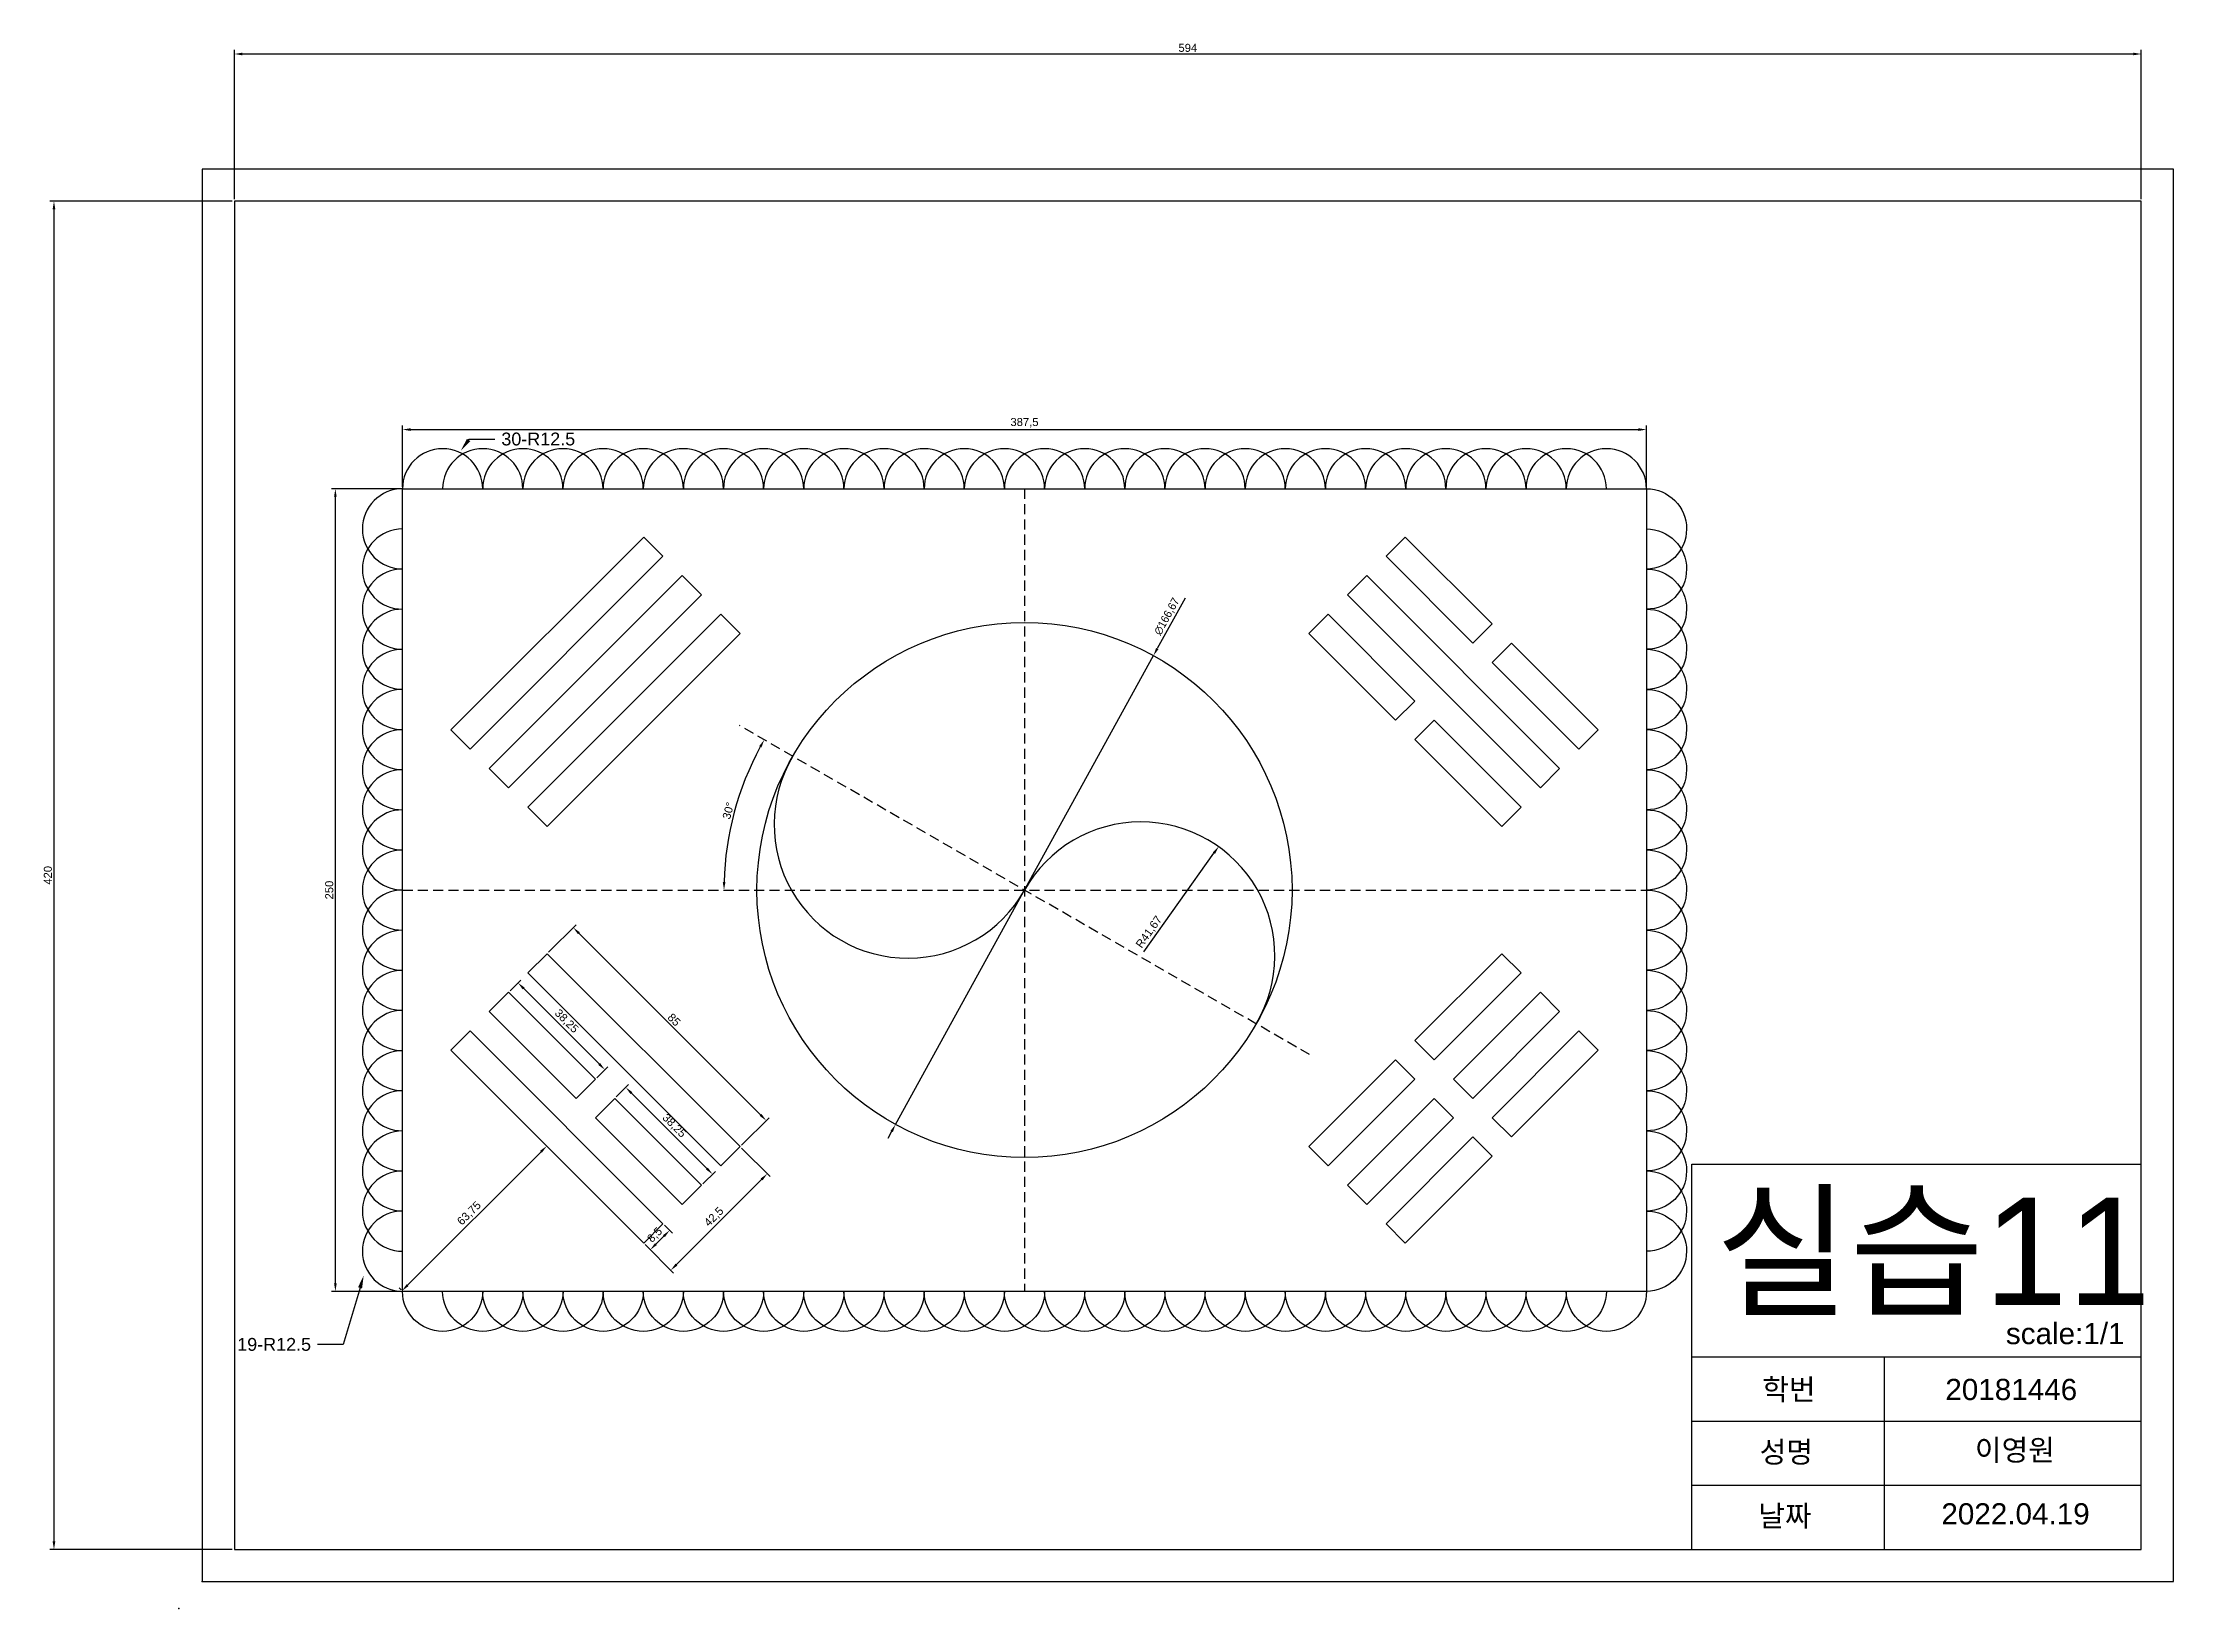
# Model space of a CAD drawing. Header units: millimetres. Extents: x -44 to 619, y -2 to 485.
import ezdxf
from ezdxf import colors
from ezdxf.entities.mleader import LeaderData, LeaderLine
from ezdxf.math import Vec2, Vec3

# ---------------------------------------------------------------- set-up
doc = ezdxf.new("R2010")
doc.units = ezdxf.units.MM
doc.linetypes.add('HIDDEN2', pattern=[4.7625, 3.175, -1.5875])
doc.styles.get("Standard").update_dxf_attribs({"font": 'arial.ttf'})
doc.dimstyles.new('ISO-25', dxfattribs={"dimtxt": 2.5, "dimasz": 2.5, "dimexe": 1.25, "dimexo": 0.625, "dimtad": 1, "dimtxsty": 'Standard', "dimcen": 2.5, "dimadec": 0, "dimazin": 0, "dimtfac": 1, "dimtmove": 0, "dimatfit": 3, "dimfxl": 1, "dimarcsym": 0})

# ---------------------------------------------------------------- blocks, each defined once
blk = doc.blocks.new('*D1')
at = {"color": 0, "lineweight": -2, "transparency": 16777216}
for p, q in [((15.44, 436.5), (15.44, 482.97)), ((17.94, 481.72), (606.94, 481.72)), ((609.44, 436.5), (609.44, 482.97))]:
    blk.add_line(p, q, dxfattribs=at)
at = {"color": 0, "transparency": 16777216}
for points in [[(17.94, 482.14), (17.94, 481.31), (15.44, 481.72)], [(606.94, 482.14), (606.94, 481.31), (609.44, 481.72)]]:
    blk.add_solid(points, dxfattribs=at)
at = {"layer": 'Defpoints', "color": 0, "transparency": 16777216}
for p in [(609.44, 481.72), (15.44, 435.88), (609.44, 435.88)]:
    blk.add_point(p, dxfattribs=at)
at = {"color": 0, "transparency": 16777216, "insert": (312.44, 483.62), "char_height": 2.5, "attachment_point": 5}
blk.add_mtext('594', dxfattribs=at)
blk = doc.blocks.new('*D2')
at = {"color": 0, "lineweight": -2, "transparency": 16777216}
for p, q in [((14.81, 435.88), (-41.99, 435.88)), ((-40.74, 433.38), (-40.74, 18.38)), ((14.81, 15.88), (-41.99, 15.88))]:
    blk.add_line(p, q, dxfattribs=at)
at = {"color": 0, "transparency": 16777216}
for points in [[(-41.16, 433.38), (-40.33, 433.38), (-40.74, 435.88)], [(-41.16, 18.38), (-40.33, 18.38), (-40.74, 15.88)]]:
    blk.add_solid(points, dxfattribs=at)
at = {"layer": 'Defpoints', "color": 0, "transparency": 16777216}
for p in [(15.44, 435.88), (-40.74, 15.88), (15.44, 15.88)]:
    blk.add_point(p, dxfattribs=at)
at = {"color": 0, "transparency": 16777216, "insert": (-42.64, 225.88), "char_height": 2.5, "attachment_point": 5, "rotation": 90}
blk.add_mtext('420', dxfattribs=at)
blk = doc.blocks.new('*D7')
at = {"color": 0, "lineweight": -2, "transparency": 16777216}
for p, q in [((67.81, 346.92), (67.81, 365.98)), ((455.31, 346.92), (455.31, 365.98)), ((70.31, 364.73), (452.81, 364.73))]:
    blk.add_line(p, q, dxfattribs=at)
at = {"color": 0, "transparency": 16777216}
for points in [[(70.31, 365.14), (70.31, 364.31), (67.81, 364.73)], [(452.81, 365.14), (452.81, 364.31), (455.31, 364.73)]]:
    blk.add_solid(points, dxfattribs=at)
at = {"layer": 'Defpoints', "color": 0, "transparency": 16777216}
for p in [(455.31, 364.73), (67.81, 346.29), (455.31, 346.29)]:
    blk.add_point(p, dxfattribs=at)
at = {"color": 0, "transparency": 16777216, "insert": (261.56, 366.85), "char_height": 2.5, "attachment_point": 5}
blk.add_mtext('387,5', dxfattribs=at)
blk = doc.blocks.new('*D8')
at = {"color": 0, "lineweight": -2, "transparency": 16777216}
for p, q in [((67.19, 346.29), (45.66, 346.29)), ((46.91, 98.79), (46.91, 343.79)), ((67.19, 96.29), (45.66, 96.29))]:
    blk.add_line(p, q, dxfattribs=at)
at = {"color": 0, "transparency": 16777216}
for points in [[(46.49, 343.79), (47.32, 343.79), (46.91, 346.29)], [(46.49, 98.79), (47.32, 98.79), (46.91, 96.29)]]:
    blk.add_solid(points, dxfattribs=at)
at = {"layer": 'Defpoints', "color": 0, "transparency": 16777216}
for p in [(46.91, 346.29), (67.81, 346.29), (67.81, 96.29)]:
    blk.add_point(p, dxfattribs=at)
at = {"color": 0, "transparency": 16777216, "insert": (45.01, 221.29), "char_height": 2.5, "attachment_point": 5, "rotation": 90}
blk.add_mtext('250', dxfattribs=at)
blk = doc.blocks.new('*D9')
at = {"color": 0, "lineweight": -2, "transparency": 16777216}
for p, q in [((311.57, 312.2), (302.94, 296.5)), ((221.4, 148.28), (301.73, 294.31)), ((220.19, 146.09), (218.99, 143.9))]:
    blk.add_line(p, q, dxfattribs=at)
at = {"color": 0, "transparency": 16777216}
for points in [[(302.57, 296.7), (303.3, 296.3), (301.73, 294.31)], [(219.83, 146.29), (220.56, 145.88), (221.4, 148.28)]]:
    blk.add_solid(points, dxfattribs=at)
at = {"layer": 'Defpoints', "color": 0, "transparency": 16777216}
for p in [(301.73, 294.31), (221.4, 148.28)]:
    blk.add_point(p, dxfattribs=at)
at = {"color": 0, "transparency": 16777216, "insert": (306.01, 306.46), "char_height": 2.5, "attachment_point": 5, "rotation": 61.1833}
blk.add_mtext('{\\fPMingLiU|b0|i0|c136|p0;∅166,67}', dxfattribs=at)
blk = doc.blocks.new('*D10')
at = {"color": 0, "lineweight": -2, "transparency": 16777216}
for p, q in [((69.41, 98.23), (110.96, 139.77)), ((112.45, 141.81), (111.84, 142.42)), ((67.37, 96.73), (66.76, 97.34))]:
    blk.add_line(p, q, dxfattribs=at)
at = {"color": 0, "transparency": 16777216}
for points in [[(110.66, 140.06), (111.25, 139.47), (112.72, 141.54)], [(69.12, 98.52), (69.71, 97.93), (67.65, 96.46)]]:
    blk.add_solid(points, dxfattribs=at)
at = {"layer": 'Defpoints', "color": 0, "transparency": 16777216}
for p in [(112.72, 141.54), (112.89, 141.37), (67.81, 96.29)]:
    blk.add_point(p, dxfattribs=at)
at = {"color": 0, "transparency": 16777216, "insert": (88.68, 120.5), "char_height": 2.5, "attachment_point": 5, "rotation": 45}
blk.add_mtext('63,75', dxfattribs=at)
blk = doc.blocks.new('*D11')
at = {"color": 0, "lineweight": -2, "transparency": 16777216}
for p, q in [((113.33, 201.92), (121.9, 210.48)), ((179.35, 151.26), (122.78, 207.83)), ((173.44, 141.81), (182, 150.37))]:
    blk.add_line(p, q, dxfattribs=at)
at = {"color": 0, "transparency": 16777216}
for points in [[(123.08, 208.12), (122.49, 207.53), (121.01, 209.59)], [(179.64, 151.55), (179.06, 150.96), (181.12, 149.49)]]:
    blk.add_solid(points, dxfattribs=at)
at = {"layer": 'Defpoints', "color": 0, "transparency": 16777216}
for p in [(121.01, 209.59), (112.89, 201.47), (173, 141.37)]:
    blk.add_point(p, dxfattribs=at)
at = {"color": 0, "transparency": 16777216, "insert": (152.41, 180.89), "char_height": 2.5, "attachment_point": 5, "rotation": 315}
blk.add_mtext('85', dxfattribs=at)
blk = doc.blocks.new('*D12')
at = {"color": 0, "lineweight": -2, "transparency": 16777216}
for p, q in [((134.37, 156.84), (138.24, 160.7)), ((162.63, 134.54), (139.12, 158.05)), ((161.42, 129.79), (165.28, 133.66))]:
    blk.add_line(p, q, dxfattribs=at)
at = {"color": 0, "transparency": 16777216}
for points in [[(139.42, 158.35), (138.83, 157.76), (137.35, 159.82)], [(162.93, 134.84), (162.34, 134.25), (164.4, 132.77)]]:
    blk.add_solid(points, dxfattribs=at)
at = {"layer": 'Defpoints', "color": 0, "transparency": 16777216}
for p in [(137.35, 159.82), (133.93, 156.4), (160.98, 129.35)]:
    blk.add_point(p, dxfattribs=at)
at = {"color": 0, "transparency": 16777216, "insert": (152.38, 147.8), "char_height": 2.5, "attachment_point": 5, "rotation": 315}
blk.add_mtext('38,25', dxfattribs=at)
blk = doc.blocks.new('*D13')
at = {"color": 0, "lineweight": -2, "transparency": 16777216}
for p, q in [((101.31, 189.89), (104.69, 193.27)), ((129.08, 167.11), (105.57, 190.62)), ((128.36, 162.85), (131.73, 166.22))]:
    blk.add_line(p, q, dxfattribs=at)
at = {"color": 0, "transparency": 16777216}
for points in [[(105.87, 190.91), (105.28, 190.32), (103.8, 192.38)], [(129.38, 167.4), (128.79, 166.81), (130.85, 165.34)]]:
    blk.add_solid(points, dxfattribs=at)
at = {"layer": 'Defpoints', "color": 0, "transparency": 16777216}
for p in [(100.87, 189.45), (103.8, 192.38), (127.92, 162.41)]:
    blk.add_point(p, dxfattribs=at)
at = {"color": 0, "transparency": 16777216, "insert": (118.83, 180.37), "char_height": 2.5, "attachment_point": 5, "rotation": 315}
blk.add_mtext('38,25', dxfattribs=at)
blk = doc.blocks.new('*D14')
at = {"color": 0, "lineweight": -2, "transparency": 16777216}
for p, q in [((146.78, 111.02), (149.25, 113.5)), ((149.4, 116.89), (151.9, 114.38)), ((143.39, 110.88), (145.89, 108.37))]:
    blk.add_line(p, q, dxfattribs=at)
at = {"color": 0, "transparency": 16777216}
for points in [[(148.96, 113.79), (149.55, 113.2), (151.02, 115.26)], [(146.48, 111.31), (147.07, 110.73), (145.01, 109.25)]]:
    blk.add_solid(points, dxfattribs=at)
at = {"layer": 'Defpoints', "color": 0, "transparency": 16777216}
for p in [(148.95, 117.33), (151.02, 115.26), (142.94, 111.32)]:
    blk.add_point(p, dxfattribs=at)
at = {"color": 0, "transparency": 16777216, "insert": (146.51, 113.76), "char_height": 2.5, "attachment_point": 5, "rotation": 45}
blk.add_mtext('8,5', dxfattribs=at)
blk = doc.blocks.new('*D15')
at = {"color": 0, "lineweight": -2, "transparency": 16777216}
for p, q in [((173.44, 140.93), (182.33, 132.03)), ((153.16, 104.63), (179.68, 131.15)), ((143.39, 110.88), (152.28, 101.98))]:
    blk.add_line(p, q, dxfattribs=at)
at = {"color": 0, "transparency": 16777216}
for points in [[(179.38, 131.45), (179.97, 130.86), (181.45, 132.92)], [(152.87, 104.93), (153.46, 104.34), (151.4, 102.87)]]:
    blk.add_solid(points, dxfattribs=at)
at = {"layer": 'Defpoints', "color": 0, "transparency": 16777216}
for p in [(173, 141.37), (181.45, 132.92), (142.94, 111.32)]:
    blk.add_point(p, dxfattribs=at)
at = {"color": 0, "transparency": 16777216, "insert": (164.92, 119.4), "char_height": 2.5, "attachment_point": 5, "rotation": 45}
blk.add_mtext('42,5', dxfattribs=at)
blk = doc.blocks.new('*D16')
at = {"color": 0, "lineweight": -2, "transparency": 16777216}
blk.add_line((298.7, 202.01), (320.58, 232.78), dxfattribs=at)
at = {"color": 0, "transparency": 16777216}
blk.add_solid([(320.24, 233.02), (320.92, 232.53), (322.03, 234.81)], dxfattribs=at)
at = {"layer": 'Defpoints', "color": 0, "transparency": 16777216}
for p in [(322.03, 234.81), (297.88, 200.85)]:
    blk.add_point(p, dxfattribs=at)
at = {"color": 0, "transparency": 16777216, "insert": (300.47, 208.17), "char_height": 2.5, "attachment_point": 5, "rotation": 54.58434}
blk.add_mtext('R41,67', dxfattribs=at)
blk = doc.blocks.new('*D17')
at = {"color": 0, "lineweight": -2, "transparency": 16777216}
blk.add_arc((261.56, 221.29), 93.6, 151.53032, 178.46968, dxfattribs=at)
at = {"color": 0, "transparency": 16777216}
for points in [[(178.92, 266.12), (179.64, 265.71), (180.5, 268.09)], [(168.41, 223.79), (167.58, 223.8), (167.96, 221.29)]]:
    blk.add_solid(points, dxfattribs=at)
at = {"layer": 'Defpoints', "color": 0, "transparency": 16777216}
for p in [(172.75, 272.57), (173.61, 253.31), (67.81, 221.29), (455.31, 221.29), (350.38, 170.02)]:
    blk.add_point(p, dxfattribs=at)
at = {"color": 0, "transparency": 16777216, "insert": (169.31, 246.01), "char_height": 2.5, "attachment_point": 5, "rotation": 75}
blk.add_mtext('30°', dxfattribs=at)
blk = doc.blocks.new('*U18')
blk.add_arc((12.5, -0.01), 12.5, 359.94244, 179.94244)
blk = doc.blocks.new('*U19')
at = {"color": 0, "linetype": 'ByBlock', "lineweight": -2, "transparency": 16777216}
for p in [(67.81, 346.29), (80.31, 346.29), (92.81, 346.29), (105.31, 346.29), (117.81, 346.29), (130.31, 346.29), (142.81, 346.29), (155.31, 346.29), (167.81, 346.29), (180.31, 346.29), (192.81, 346.29), (205.31, 346.29), (217.81, 346.29), (230.31, 346.29), (242.81, 346.29), (255.31, 346.29), (267.81, 346.29), (280.31, 346.29), (292.81, 346.29), (305.31, 346.29), (317.81, 346.29), (330.31, 346.29), (342.81, 346.29), (355.31, 346.29), (367.81, 346.29), (380.31, 346.29), (392.81, 346.29), (405.31, 346.29), (417.81, 346.29), (430.31, 346.29)]:
    blk.add_blockref('*U18', p, dxfattribs=at)
blk = doc.blocks.new('*U20')
blk.add_arc((12.5, -0.01), 12.5, 359.94244, 179.94244)
blk = doc.blocks.new('*U22')
at = {"color": 0, "linetype": 'ByBlock', "lineweight": -2, "transparency": 16777216}
for p in [(420.56, 336.01), (433.06, 336.01), (445.56, 336.01), (458.06, 336.01), (470.56, 336.01), (483.06, 336.01), (495.56, 336.01), (508.06, 336.01), (520.56, 336.01), (533.06, 336.01), (545.56, 336.01), (558.06, 336.01), (570.56, 336.01), (583.06, 336.01), (595.56, 336.01), (608.06, 336.01), (620.56, 336.01), (633.06, 336.01), (645.56, 336.01), (658.06, 336.01), (670.56, 336.01), (683.06, 336.01), (695.56, 336.01), (708.06, 336.01), (720.56, 336.01), (733.06, 336.01), (745.56, 336.01), (758.06, 336.01), (770.56, 336.01), (783.06, 336.01)]:
    blk.add_blockref('*U20', p, dxfattribs=at)
blk = doc.blocks.new('*U23')
blk.add_arc((12.5, 0.03), 12.5, 180.15223, 0.15223)
blk = doc.blocks.new('*U24')
at = {"color": 0, "linetype": 'ByBlock', "lineweight": -2, "transparency": 16777216, "rotation": 270}
for p in [(67.81, 346.29), (67.81, 333.79), (67.81, 321.29), (67.81, 308.79), (67.81, 296.29), (67.81, 283.79), (67.81, 271.29), (67.81, 258.79), (67.81, 246.29), (67.81, 233.79), (67.81, 221.29), (67.81, 208.79), (67.81, 196.29), (67.81, 183.79), (67.81, 171.29), (67.81, 158.79), (67.81, 146.29), (67.81, 133.79), (67.81, 121.29)]:
    blk.add_blockref('*U23', p, dxfattribs=at)
blk = doc.blocks.new('*U25')
blk.add_arc((12.5, 0.03), 12.5, 180.15223, 0.15223)
blk = doc.blocks.new('*U27')
at = {"color": 0, "linetype": 'ByBlock', "lineweight": -2, "transparency": 16777216, "rotation": 270}
for p in [(420.56, 336.01), (420.56, 323.51), (420.56, 311.01), (420.56, 298.51), (420.56, 286.01), (420.56, 273.51), (420.56, 261.01), (420.56, 248.51), (420.56, 236.01), (420.56, 223.51), (420.56, 211.01), (420.56, 198.51), (420.56, 186.01), (420.56, 173.51), (420.56, 161.01), (420.56, 148.51), (420.56, 136.01), (420.56, 123.51), (420.56, 111.01)]:
    blk.add_blockref('*U25', p, dxfattribs=at)

msp = doc.modelspace()

# ---------------------------------------------------------------- linework, layer by layer
for p, q in [((5.438, 445.876), (5.438, 5.876)), ((619.438, 445.876), (5.438, 445.876)), ((619.438, 5.876), (619.438, 445.876)), ((609.438, 435.876), (15.438, 435.876)), ((15.438, 435.876), (15.438, 15.876)), ((609.438, 15.876), (609.438, 435.876)), ((67.814, 346.292), (455.314, 346.292)), ((67.814, 96.292), (67.814, 346.292)), ((455.314, 346.292), (455.314, 96.292)), ((142.944, 331.266), (82.84, 271.161)), ((148.955, 325.255), (88.851, 265.151)), ((142.944, 331.266), (148.955, 325.255)), ((374.174, 325.255), (380.184, 331.266)), ((374.174, 325.255), (401.221, 298.208)), ((380.184, 331.266), (407.231, 304.219)), ((154.965, 319.245), (94.861, 259.141)), ((154.965, 319.245), (160.976, 313.234)), ((362.153, 313.234), (368.163, 319.245)), ((368.163, 319.245), (428.268, 259.141)), ((160.976, 313.234), (100.872, 253.13)), ((362.153, 313.234), (422.257, 253.13)), ((166.986, 307.224), (106.882, 247.12)), ((166.986, 307.224), (172.996, 301.213)), ((350.132, 301.213), (356.143, 307.224)), ((356.143, 307.224), (383.189, 280.177)), ((172.996, 301.213), (112.892, 241.109)), ((350.132, 301.213), (377.179, 274.167)), ((401.221, 298.208), (407.231, 304.219)), ((407.231, 292.198), (413.241, 298.208)), ((407.231, 292.198), (434.278, 265.151)), ((413.241, 298.208), (440.288, 271.161)), ((377.179, 274.167), (383.189, 280.177)), ((383.189, 268.156), (389.2, 274.167)), ((389.2, 274.167), (416.247, 247.12)), ((82.84, 271.161), (88.851, 265.151)), ((383.189, 268.156), (410.236, 241.109)), ((434.278, 265.151), (440.288, 271.161)), ((94.861, 259.141), (100.872, 253.13)), ((428.268, 259.141), (422.257, 253.13)), ((106.882, 247.12), (112.892, 241.109)), ((410.236, 241.109), (416.247, 247.12)), ((106.882, 195.463), (112.892, 201.474)), ((172.996, 141.37), (112.892, 201.474)), ((383.189, 174.427), (410.236, 201.474)), ((410.236, 201.474), (416.247, 195.463)), ((166.986, 135.359), (106.882, 195.463)), ((389.2, 168.416), (416.247, 195.463)), ((94.861, 183.442), (100.872, 189.453)), ((127.918, 162.406), (100.872, 189.453)), ((395.21, 162.406), (422.257, 189.453)), ((428.268, 183.442), (422.257, 189.453)), ((121.908, 156.396), (94.861, 183.442)), ((401.221, 156.396), (428.268, 183.442)), ((82.84, 171.422), (88.851, 177.432)), ((148.955, 117.328), (88.851, 177.432)), ((383.189, 174.427), (389.2, 168.416)), ((407.231, 150.385), (434.278, 177.432)), ((434.278, 177.432), (440.288, 171.422)), ((142.944, 111.318), (82.84, 171.422)), ((350.132, 141.37), (377.179, 168.416)), ((377.179, 168.416), (383.189, 162.406)), ((413.241, 144.375), (440.288, 171.422)), ((127.918, 162.406), (121.908, 156.396)), ((356.143, 135.359), (383.189, 162.406)), ((395.21, 162.406), (401.221, 156.396)), ((133.929, 156.396), (127.918, 150.385)), ((160.976, 129.349), (133.929, 156.396)), ((362.153, 129.349), (389.2, 156.396)), ((389.2, 156.396), (395.21, 150.385)), ((154.965, 123.338), (127.918, 150.385)), ((368.163, 123.338), (395.21, 150.385)), ((407.231, 150.385), (413.241, 144.375)), ((166.986, 135.359), (172.996, 141.37)), ((356.143, 135.359), (350.132, 141.37)), ((374.174, 117.328), (401.221, 144.375)), ((401.221, 144.375), (407.231, 138.364)), ((380.184, 111.318), (407.231, 138.364)), ((469.438, 15.876), (469.438, 135.876)), ((469.438, 135.876), (609.438, 135.876)), ((154.965, 123.338), (160.976, 129.349)), ((368.163, 123.338), (362.153, 129.349)), ((142.944, 111.318), (148.955, 117.328)), ((380.184, 111.318), (374.174, 117.328)), ((455.314, 96.292), (67.814, 96.292)), ((469.438, 75.876), (609.438, 75.876)), ((529.438, 15.876), (529.438, 75.876)), ((469.438, 55.876), (609.438, 55.876)), ((469.438, 35.876), (609.438, 35.876)), ((15.438, 15.876), (609.438, 15.876)), ((5.438, 5.876), (619.438, 5.876))]:
    msp.add_line(p, q)
at = {"linetype": 'HIDDEN2'}
for p, q in [((261.564, 346.292), (261.564, 96.292)), ((350.377, 170.016), (172.752, 272.568)), ((67.814, 221.292), (455.314, 221.292))]:
    msp.add_line(p, q, dxfattribs=at)
msp.add_circle((261.564, 221.292), 83.335)
for centre, start, end in [((225.251, 241.73), 149.372378, 330.627622), ((297.878, 200.853), 329.372378, 150.627622)]:
    msp.add_arc(centre, 41.67, start, end)
for p in [(5.438, 5.876), (-1.896, -2.465), (-1.896, -2.465)]:
    msp.add_point(p)

# ---------------------------------------------------------------- block references
for name in ['*U19', '*U24']:
    msp.add_blockref(name, (0, 0))
at = {"xscale": -1}
msp.add_blockref('*U27', (875.876, 10.279), dxfattribs=at)
at = {"xscale": -1, "rotation": 180}
msp.add_blockref('*U22', (-352.747, 432.304), dxfattribs=at)

# ---------------------------------------------------------------- texts
for s, height, p in [('실습11', 33.3773, (476.746, 92.07)), ('scale:1/1', 6.6082, (567.273, 79.84)), ('학번', 6.6082, (491.38, 62.417)), ('20181446', 6.6082, (548.402, 62.417)), ('성명', 6.6082, (490.56, 42.945)), ('이영원', 6.6082, (557.632, 43.56)), ('날짜', 6.6082, (490.149, 23.063)), ('2022.04.19', 6.6082, (547.171, 23.678))]:
    msp.add_text(s, height=height).set_placement(p)

# ---------------------------------------------------------------- dimensions: what is measured, and where the dimension line sits
for base, p1, p2, picture, middle in [((609.438, 481.723), (15.438, 435.876), (609.438, 435.876), '*D1', (312.438, 483.624)), ((455.314, 364.727), (67.814, 346.292), (455.314, 346.292), '*D7', (261.564, 366.854))]:
    dim = msp.add_linear_dim(base=base, p1=p1, p2=p2, dimstyle='ISO-25')
    dim.commit()
    dim.dimension.update_dxf_attribs({"geometry": picture, "text_midpoint": middle})
for base, p1, p2, angle, picture, middle in [((-40.742, 15.876), (15.438, 435.876), (15.438, 15.876), 90, '*D2', (-42.644, 225.876)), ((46.907, 346.292), (67.814, 96.292), (67.814, 346.292), 90, '*D8', (45.006, 221.292)), ((181.447, 132.919), (142.944, 111.318), (172.996, 141.37), 225, '*D15', (164.917, 119.397))]:
    dim = msp.add_linear_dim(base=base, p1=p1, p2=p2, angle=angle, dimstyle='ISO-25')
    dim.commit()
    dim.dimension.update_dxf_attribs({"geometry": picture, "text_midpoint": middle})
dim = msp.add_diameter_dim_2p(p1=(221.396, 148.276), p2=(301.733, 294.307), text='{\\fPMingLiU|b0|i0|c136|p0;<>}', dimstyle='ISO-25')
dim.commit()
dim.dimension.update_dxf_attribs({"geometry": '*D9', "text_midpoint": (306.007, 306.46)})
dim = msp.add_angular_dim_2l(base=(173.606, 253.306), line1=((67.814, 221.292), (455.314, 221.292)), line2=((350.377, 170.016), (172.752, 272.568)), dimstyle='ISO-25')
dim.commit()
dim.dimension.update_dxf_attribs({"geometry": '*D17', "text_midpoint": (169.313, 246.01)})
dim = msp.add_radius_dim(center=(297.878, 200.853), mpoint=(322.026, 234.813), dimstyle='ISO-25')
dim.commit()
dim.dimension.update_dxf_attribs({"geometry": '*D16', "text_midpoint": (302.2, 206.932), "dimtype": 164})
for p1, p2, distance, picture, middle in [((172.996, 141.37), (112.892, 201.474), -11.485, '*D11', (152.41, 180.887)), ((127.918, 162.406), (100.872, 189.453), -4.146, '*D13', (118.831, 180.365)), ((160.976, 129.349), (133.929, 156.396), -4.844, '*D12', (152.382, 147.802)), ((67.814, 96.292), (112.892, 141.37), 0.237, '*D10', (88.682, 120.502)), ((142.944, 111.318), (148.955, 117.328), -2.921, '*D14', (146.511, 113.762))]:
    dim = msp.add_aligned_dim(p1=p1, p2=p2, distance=distance, dimstyle='ISO-25')
    dim.commit()
    dim.dimension.update_dxf_attribs({"geometry": picture, "text_midpoint": middle})

# ---------------------------------------------------------------- leaders
ml = msp.add_multileader_mtext('Standard')
ml.set_content('30-R12.5', color=256)
ml.set_leader_properties()
ml.build(insert=Vec2(0, 0))
ctx = ml.context
ctx.base_point, ctx.plane_origin = Vec3(96.614, 361.761), Vec3(86.047, 358.247)
notes = []
notes.append((ctx, [(0, (1, 1, 0), (88.614, 361.761), (1, 0), 8, [(0, [(86.047, 358.247)], 0, [])])]))
ctx.mtext.insert, ctx.mtext.flow_direction = Vec3(98.614, 363.796), 5
ml = msp.add_multileader_mtext('Standard')
ml.set_content('19-R12.5', color=256)
ml.set_leader_properties()
ml.build(insert=Vec2(0, 0))
ctx = ml.context
ctx.base_point, ctx.plane_origin = Vec3(15.173, 79.738), Vec3(55.73, 101.212)
ctx.text_align_type = 2
notes.append((ctx, [(0, (1, 1, 0), (49.329, 79.738), (-1, 0), 8, [(0, [(55.73, 101.212)], 0, [])])]))
ctx.mtext.insert, ctx.mtext.alignment, ctx.mtext.flow_direction = Vec3(39.329, 81.772), 3, 5
for ctx, leaders in notes:
    for number, flags, end, landing, length, lines in leaders:
        leader = LeaderData()
        leader.index, (leader.has_last_leader_line, leader.has_dogleg_vector, leader.attachment_direction) = number, flags
        leader.last_leader_point, leader.dogleg_vector, leader.dogleg_length = Vec3(end), Vec3(landing), length
        for number, points, colour, breaks in lines:
            line = LeaderLine()
            line.index, line.vertices, line.color, line.breaks = number, Vec3.list(points), colors.encode_raw_color(colour), breaks
            leader.lines.append(line)
        ctx.leaders.append(leader)

doc.saveas('drawing.dxf')
